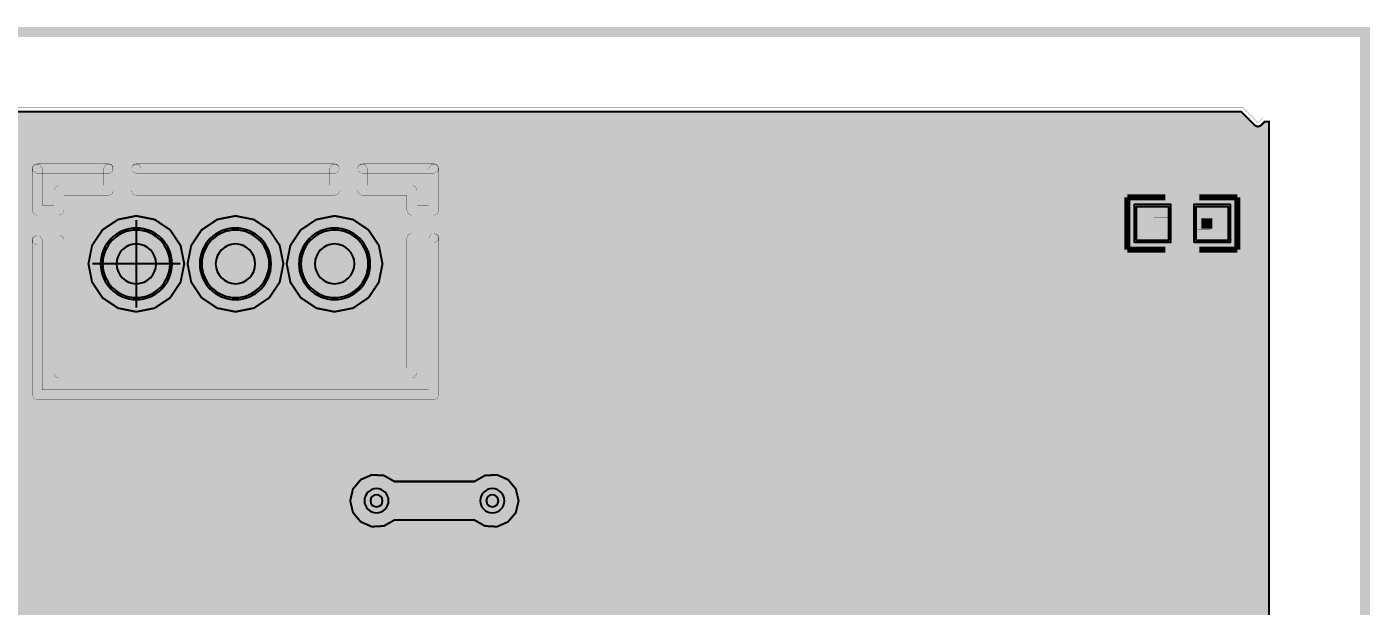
# Model space of a CAD drawing. Header units: millimetres. Extents: x -49.9 to 35.3, y -44.6 to 17.7.
# Drawn here: x 1.47 to 35.34, y 3.06 to 17.65 of the extents above; entities that cross this region are included whole.
import ezdxf

# ---------------------------------------------------------------- set-up
doc = ezdxf.new("R2010")
doc.units = ezdxf.units.MM
doc.header["$MEASUREMENT"] = 0
for name, color, linetype, true_color in [('Board-Outline-Layer', 7, 'Continuous', 0xff00ff), ('Bottom-Layer', 7, 'Continuous', 0x0000ff), ('Bottom-Paste-Mask-Layer', 7, 'Continuous', 0x800000), ('Bottom-Solder-Mask-Layer', 7, 'Continuous', 0xaa00ff), ('Document-Layer', 7, 'Continuous', 0xffffff), ('Hole-Layer', 7, 'Continuous', 0x222222), ('Multi-Layer', 7, 'Continuous', 0xc0c0c0), ('Top-Layer', 7, 'Continuous', 0xff0000), ('Top-Paste-Mask-Layer', 7, 'Continuous', 0x808080), ('Top-Silkscreen-Layer', 7, 'Continuous', 0xffcc00), ('Top-Solder-Mask-Layer', 7, 'Continuous', 0x800080)]:
    doc.layers.add(name, color=color, linetype=linetype, true_color=true_color)

msp = doc.modelspace()

# ---------------------------------------------------------------- hatches: boundary and pattern name
at = {"layer": 'Bottom-Layer'}
for points in [[(32.089, 15.519), (32.44, 15.168), (32.512, 15.138), (32.584, 15.168), (32.681, 15.265), (32.791, 15.265), (32.791, -42.376), (32.597, -42.57), (-46.948, -42.57), (-47.015, -42.503), (-47.015, 15.519)], [(3.023, 11.684), (3.115, 11.222), (3.377, 10.83), (3.769, 10.568), (4.231, 10.476), (4.693, 10.568), (5.085, 10.83), (5.347, 11.222), (5.439, 11.684), (5.347, 12.146), (5.085, 12.538), (4.693, 12.8), (4.231, 12.892), (3.769, 12.8), (3.377, 12.538), (3.115, 12.146)], [(5.523, 11.684), (5.615, 11.222), (5.877, 10.83), (6.269, 10.568), (6.731, 10.476), (7.193, 10.568), (7.585, 10.83), (7.847, 11.222), (7.939, 11.684), (7.847, 12.146), (7.585, 12.538), (7.193, 12.8), (6.731, 12.892), (6.269, 12.8), (5.877, 12.538), (5.615, 12.146)], [(8.023, 11.684), (8.115, 11.222), (8.377, 10.83), (8.769, 10.568), (9.231, 10.476), (9.693, 10.568), (10.085, 10.83), (10.347, 11.222), (10.439, 11.684), (10.347, 12.146), (10.085, 12.538), (9.693, 12.8), (9.231, 12.892), (8.769, 12.8), (8.377, 12.538), (8.115, 12.146)], [(3.381, 11.684, 1), (5.081, 11.684, 1)], [(5.881, 11.684, 1), (7.581, 11.684, 1)], [(8.381, 11.684, 1), (10.081, 11.684, 1)], [(13.871, 5.715), (13.801, 6.012), (13.605, 6.246), (13.326, 6.368), (13.021, 6.351), (12.756, 6.2), (10.739, 6.2), (10.474, 6.351), (10.169, 6.368), (9.89, 6.246), (9.694, 6.012), (9.624, 5.715), (9.694, 5.418), (9.89, 5.184), (10.169, 5.062), (10.474, 5.079), (10.739, 5.23), (12.756, 5.23), (13.021, 5.079), (13.326, 5.062), (13.605, 5.184), (13.801, 5.418)]]:
    msp.add_hatch(color=256, dxfattribs=at).paths.add_polyline_path(points)
at = {"layer": 'Bottom-Paste-Mask-Layer'}
for points in [[(3.381, 11.684, 1), (5.081, 11.684, 1)], [(5.881, 11.684, 1), (7.581, 11.684, 1)], [(8.381, 11.684, 1), (10.081, 11.684, 1)]]:
    msp.add_hatch(color=256, dxfattribs=at).paths.add_polyline_path(points)
at = {"layer": 'Bottom-Solder-Mask-Layer'}
for points in [[(3.331, 11.684, 1), (5.131, 11.684, 1)], [(5.831, 11.684, 1), (7.631, 11.684, 1)], [(8.331, 11.684, 1), (10.131, 11.684, 1)]]:
    msp.add_hatch(color=256, dxfattribs=at).paths.add_polyline_path(points)
at = {"layer": 'Document-Layer'}
for points in [[(1.858, 14.084), (1.858, 13.161), (2.154, 13.161), (2.154, 13.534), (2.191, 13.624), (2.281, 13.661), (3.404, 13.661), (3.404, 14.084), (3.468, 14.194), (3.595, 14.194), (3.658, 14.084), (3.658, 13.534), (3.621, 13.444), (3.531, 13.407), (2.408, 13.407), (2.408, 13.034), (2.371, 12.944), (2.281, 12.907), (1.731, 12.907), (1.641, 12.944), (1.604, 13.034), (1.604, 14.084), (1.668, 14.194), (1.795, 14.194)], [(1.858, 14.084), (1.858, 13.161), (2.154, 13.161), (2.154, 13.534), (2.191, 13.624), (2.281, 13.661), (3.404, 13.661), (3.404, 14.084), (3.468, 14.194), (3.595, 14.194), (3.658, 14.084), (3.658, 13.534), (3.621, 13.444), (3.531, 13.407), (2.408, 13.407), (2.408, 13.034), (2.371, 12.944), (2.281, 12.907), (1.731, 12.907), (1.641, 12.944), (1.604, 13.034), (1.604, 14.084), (1.668, 14.194), (1.795, 14.194)], [(1.731, 14.211), (3.531, 14.211), (3.641, 14.148), (3.641, 14.021), (3.531, 13.957), (1.731, 13.957), (1.621, 14.021), (1.621, 14.148)], [(1.731, 14.211), (3.531, 14.211), (3.641, 14.148), (3.641, 14.021), (3.531, 13.957), (1.731, 13.957), (1.621, 14.021), (1.621, 14.148)], [(4.358, 14.084), (4.358, 13.661), (9.104, 13.661), (9.104, 14.084), (9.168, 14.194), (9.295, 14.194), (9.358, 14.084), (9.358, 13.534), (9.321, 13.444), (9.231, 13.407), (4.231, 13.407), (4.141, 13.444), (4.104, 13.534), (4.104, 14.084), (4.168, 14.194), (4.295, 14.194)], [(4.358, 14.084), (4.358, 13.661), (9.104, 13.661), (9.104, 14.084), (9.168, 14.194), (9.295, 14.194), (9.358, 14.084), (9.358, 13.534), (9.321, 13.444), (9.231, 13.407), (4.231, 13.407), (4.141, 13.444), (4.104, 13.534), (4.104, 14.084), (4.168, 14.194), (4.295, 14.194)], [(4.231, 14.211), (9.231, 14.211), (9.341, 14.148), (9.341, 14.021), (9.231, 13.957), (4.231, 13.957), (4.121, 14.021), (4.121, 14.148)], [(4.231, 14.211), (9.231, 14.211), (9.341, 14.148), (9.341, 14.021), (9.231, 13.957), (4.231, 13.957), (4.121, 14.021), (4.121, 14.148)], [(10.058, 14.084), (10.058, 13.661), (11.181, 13.661), (11.271, 13.624), (11.308, 13.534), (11.308, 13.161), (11.604, 13.161), (11.604, 14.084), (11.668, 14.194), (11.795, 14.194), (11.858, 14.084), (11.858, 13.034), (11.821, 12.944), (11.731, 12.907), (11.181, 12.907), (11.091, 12.944), (11.054, 13.034), (11.054, 13.407), (9.931, 13.407), (9.841, 13.444), (9.804, 13.534), (9.804, 14.084), (9.868, 14.194), (9.995, 14.194)], [(10.058, 14.084), (10.058, 13.661), (11.181, 13.661), (11.271, 13.624), (11.308, 13.534), (11.308, 13.161), (11.604, 13.161), (11.604, 14.084), (11.668, 14.194), (11.795, 14.194), (11.858, 14.084), (11.858, 13.034), (11.821, 12.944), (11.731, 12.907), (11.181, 12.907), (11.091, 12.944), (11.054, 13.034), (11.054, 13.407), (9.931, 13.407), (9.841, 13.444), (9.804, 13.534), (9.804, 14.084), (9.868, 14.194), (9.995, 14.194)], [(11.731, 13.957), (9.931, 13.957), (9.821, 14.021), (9.821, 14.148), (9.931, 14.211), (11.731, 14.211), (11.841, 14.148), (11.841, 14.021)], [(11.731, 13.957), (9.931, 13.957), (9.821, 14.021), (9.821, 14.148), (9.931, 14.211), (11.731, 14.211), (11.841, 14.148), (11.841, 14.021)], [(1.858, 12.284), (1.858, 8.511), (11.604, 8.511), (11.604, 12.334), (11.668, 12.444), (11.795, 12.444), (11.858, 12.334), (11.858, 8.384), (11.821, 8.294), (11.731, 8.257), (1.731, 8.257), (1.641, 8.294), (1.604, 8.384), (1.604, 12.284), (1.668, 12.394), (1.795, 12.394)], [(1.858, 12.284), (1.858, 8.511), (11.604, 8.511), (11.604, 12.334), (11.668, 12.444), (11.795, 12.444), (11.858, 12.334), (11.858, 8.384), (11.821, 8.294), (11.731, 8.257), (1.731, 8.257), (1.641, 8.294), (1.604, 8.384), (1.604, 12.284), (1.668, 12.394), (1.795, 12.394)], [(1.731, 12.411), (2.281, 12.411), (2.371, 12.374), (2.408, 12.284), (2.408, 9.061), (11.054, 9.061), (11.054, 12.334), (11.091, 12.424), (11.181, 12.461), (11.731, 12.461), (11.841, 12.398), (11.841, 12.271), (11.731, 12.207), (11.308, 12.207), (11.308, 8.934), (11.271, 8.844), (11.181, 8.807), (2.281, 8.807), (2.191, 8.844), (2.154, 8.934), (2.154, 12.157), (1.731, 12.157), (1.621, 12.221), (1.621, 12.348)], [(1.731, 12.411), (2.281, 12.411), (2.371, 12.374), (2.408, 12.284), (2.408, 9.061), (11.054, 9.061), (11.054, 12.334), (11.091, 12.424), (11.181, 12.461), (11.731, 12.461), (11.841, 12.398), (11.841, 12.271), (11.731, 12.207), (11.308, 12.207), (11.308, 8.934), (11.271, 8.844), (11.181, 8.807), (2.281, 8.807), (2.191, 8.844), (2.154, 8.934), (2.154, 12.157), (1.731, 12.157), (1.621, 12.221), (1.621, 12.348)]]:
    msp.add_hatch(color=256, dxfattribs=at).paths.add_polyline_path(points)
at = {"layer": 'Hole-Layer'}
for points in [[(3.731, 11.684, 1), (4.731, 11.684, 1)], [(6.231, 11.684, 1), (7.231, 11.684, 1)], [(8.731, 11.684, 1), (9.731, 11.684, 1)]]:
    msp.add_hatch(color=256, dxfattribs=at).paths.add_polyline_path(points)
at = {"layer": 'Multi-Layer'}
for points in [[(3.381, 11.684, 1), (5.081, 11.684, 1)], [(3.381, 11.684, 1), (5.081, 11.684, 1)], [(3.381, 11.684, 1), (5.081, 11.684, 1)], [(5.881, 11.684, 1), (7.581, 11.684, 1)], [(5.881, 11.684, 1), (7.581, 11.684, 1)], [(5.881, 11.684, 1), (7.581, 11.684, 1)], [(8.381, 11.684, 1), (10.081, 11.684, 1)], [(8.381, 11.684, 1), (10.081, 11.684, 1)], [(8.381, 11.684, 1), (10.081, 11.684, 1)]]:
    msp.add_hatch(color=256, dxfattribs=at).paths.add_polyline_path(points)
at = {"layer": 'Top-Layer'}
for points in [[(29.45, 12.268), (29.45, 13.132), (30.257, 13.132), (30.257, 12.268)], [(30.957, 12.268), (30.957, 13.132), (31.764, 13.132), (31.764, 12.268)], [(3.381, 11.684, 1), (5.081, 11.684, 1)], [(5.881, 11.684, 1), (7.581, 11.684, 1)], [(8.381, 11.684, 1), (10.081, 11.684, 1)]]:
    msp.add_hatch(color=256, dxfattribs=at).paths.add_polyline_path(points)
at = {"layer": 'Top-Paste-Mask-Layer'}
for points in [[(29.412, 12.25), (29.362, 12.3), (29.362, 13.1), (29.412, 13.15), (30.212, 13.15), (30.262, 13.1), (30.262, 12.858), (29.892, 12.858), (29.892, 12.528), (30.262, 12.528), (30.262, 12.3), (30.212, 12.25)], [(29.412, 12.25), (29.362, 12.3), (29.362, 13.1), (29.412, 13.15), (30.212, 13.15), (30.262, 13.1), (30.262, 12.858), (29.892, 12.858), (29.892, 12.528), (30.262, 12.528), (30.262, 12.3), (30.212, 12.25)], [(31.802, 13.15), (31.852, 13.1), (31.852, 12.3), (31.802, 12.25), (31.002, 12.25), (30.952, 12.3), (30.952, 12.542), (31.322, 12.542), (31.322, 12.872), (30.952, 12.872), (30.952, 13.1), (31.002, 13.15)], [(31.802, 13.15), (31.852, 13.1), (31.852, 12.3), (31.802, 12.25), (31.002, 12.25), (30.952, 12.3), (30.952, 12.542), (31.322, 12.542), (31.322, 12.872), (30.952, 12.872), (30.952, 13.1), (31.002, 13.15)], [(3.381, 11.684, 1), (5.081, 11.684, 1)], [(5.881, 11.684, 1), (7.581, 11.684, 1)], [(8.381, 11.684, 1), (10.081, 11.684, 1)]]:
    msp.add_hatch(color=256, dxfattribs=at).paths.add_polyline_path(points)
at = {"layer": 'Top-Solder-Mask-Layer'}
for points in [[(29.4, 12.217), (29.4, 13.183), (30.308, 13.183), (30.308, 12.217)], [(30.906, 12.217), (30.906, 13.183), (31.814, 13.183), (31.814, 12.217)], [(3.331, 11.684, 1), (5.131, 11.684, 1)], [(5.831, 11.684, 1), (7.631, 11.684, 1)], [(8.331, 11.684, 1), (10.131, 11.684, 1)]]:
    msp.add_hatch(color=256, dxfattribs=at).paths.add_polyline_path(points)

# ---------------------------------------------------------------- linework, layer by layer
at = {"layer": 'Board-Outline-Layer', "const_width": 0.254}
msp.add_lwpolyline([(-49.784, -44.474), (-49.784, 17.526), (35.216, 17.526), (35.216, -44.474)], close=True, dxfattribs=at)
at = {"layer": 'Bottom-Layer'}
for points, const_width in [([(32.893, 15.367), (32.893, -42.418), (32.639, -42.672), (-46.99, -42.672), (-47.117, -42.545), (-47.117, 15.621), (32.131, 15.621), (32.512, 15.24), (32.639, 15.367)], 0.00508), ([(32.089, 15.519), (32.44, 15.168), (32.512, 15.138), (32.584, 15.168), (32.681, 15.265), (32.791, 15.265), (32.791, -42.376), (32.597, -42.57), (-46.948, -42.57), (-47.015, -42.503), (-47.015, 15.519)], 0.0508), ([(3.023, 11.684), (3.115, 11.222), (3.377, 10.83), (3.769, 10.568), (4.231, 10.476), (4.693, 10.568), (5.085, 10.83), (5.347, 11.222), (5.439, 11.684), (5.347, 12.146), (5.085, 12.538), (4.693, 12.8), (4.231, 12.892), (3.769, 12.8), (3.377, 12.538), (3.115, 12.146)], 0.0508), ([(5.523, 11.684), (5.615, 11.222), (5.877, 10.83), (6.269, 10.568), (6.731, 10.476), (7.193, 10.568), (7.585, 10.83), (7.847, 11.222), (7.939, 11.684), (7.847, 12.146), (7.585, 12.538), (7.193, 12.8), (6.731, 12.892), (6.269, 12.8), (5.877, 12.538), (5.615, 12.146)], 0.0508), ([(8.023, 11.684), (8.115, 11.222), (8.377, 10.83), (8.769, 10.568), (9.231, 10.476), (9.693, 10.568), (10.085, 10.83), (10.347, 11.222), (10.439, 11.684), (10.347, 12.146), (10.085, 12.538), (9.693, 12.8), (9.231, 12.892), (8.769, 12.8), (8.377, 12.538), (8.115, 12.146)], 0.0508), ([(13.871, 5.715), (13.801, 6.012), (13.605, 6.246), (13.326, 6.368), (13.021, 6.351), (12.756, 6.2), (10.739, 6.2), (10.474, 6.351), (10.169, 6.368), (9.89, 6.246), (9.694, 6.012), (9.624, 5.715), (9.694, 5.418), (9.89, 5.184), (10.169, 5.062), (10.474, 5.079), (10.739, 5.23), (12.756, 5.23), (13.021, 5.079), (13.326, 5.062), (13.605, 5.184), (13.801, 5.418)], 0.0508)]:
    msp.add_lwpolyline(points, close=True, dxfattribs=dict(at, const_width=const_width))
for points in [[(3.381, 11.684, 1), (5.081, 11.684, 1)], [(5.881, 11.684, 1), (7.581, 11.684, 1)]]:
    msp.add_lwpolyline(points, format="xyb", close=True, dxfattribs=at)
for points, const_width in [([(4.231, 11.684), (4.231, 12.791)], 0.0508), ([(4.231, 11.684), (3.124, 11.684)], 0.0508), ([(4.231, 11.684), (5.338, 11.684)], 0.0508), ([(4.231, 11.684), (4.231, 10.577)], 0.0508), ([(13.208, 5.715), (10.287, 5.715)], 0.254)]:
    msp.add_lwpolyline(points, dxfattribs=dict(at, const_width=const_width))
msp.add_lwpolyline([(8.381, 11.684, 1), (10.081, 11.684), (10.081, 11.684, 1), (8.381, 11.684)], format="xyb", dxfattribs=at)
at = {"layer": 'Bottom-Paste-Mask-Layer'}
for points in [[(3.381, 11.684, 1), (5.081, 11.684, 1)], [(5.881, 11.684, 1), (7.581, 11.684, 1)]]:
    msp.add_lwpolyline(points, format="xyb", close=True, dxfattribs=at)
msp.add_lwpolyline([(8.381, 11.684, 1), (10.081, 11.684), (10.081, 11.684, 1), (8.381, 11.684)], format="xyb", dxfattribs=at)
at = {"layer": 'Bottom-Solder-Mask-Layer'}
for points in [[(3.331, 11.684, 1), (5.131, 11.684), (5.131, 11.684, 1), (3.331, 11.684)], [(5.831, 11.684, 1), (7.631, 11.684), (7.631, 11.684, 1), (5.831, 11.684)]]:
    msp.add_lwpolyline(points, format="xyb", dxfattribs=at)
msp.add_lwpolyline([(8.331, 11.684, 1), (10.131, 11.684, 1)], format="xyb", close=True, dxfattribs=at)
at = {"layer": 'Document-Layer', "const_width": 0.00508}
for points in [[(1.858, 14.084), (1.858, 13.161), (2.154, 13.161), (2.154, 13.534), (2.191, 13.624), (2.281, 13.661), (3.404, 13.661), (3.404, 14.084), (3.468, 14.194), (3.595, 14.194), (3.658, 14.084), (3.658, 13.534), (3.621, 13.444), (3.531, 13.407), (2.408, 13.407), (2.408, 13.034), (2.371, 12.944), (2.281, 12.907), (1.731, 12.907), (1.641, 12.944), (1.604, 13.034), (1.604, 14.084), (1.668, 14.194), (1.795, 14.194)], [(1.858, 14.084), (1.858, 13.161), (2.154, 13.161), (2.154, 13.534), (2.191, 13.624), (2.281, 13.661), (3.404, 13.661), (3.404, 14.084), (3.468, 14.194), (3.595, 14.194), (3.658, 14.084), (3.658, 13.534), (3.621, 13.444), (3.531, 13.407), (2.408, 13.407), (2.408, 13.034), (2.371, 12.944), (2.281, 12.907), (1.731, 12.907), (1.641, 12.944), (1.604, 13.034), (1.604, 14.084), (1.668, 14.194), (1.795, 14.194)], [(1.731, 14.211), (3.531, 14.211), (3.641, 14.148), (3.641, 14.021), (3.531, 13.957), (1.731, 13.957), (1.621, 14.021), (1.621, 14.148)], [(1.731, 14.211), (3.531, 14.211), (3.641, 14.148), (3.641, 14.021), (3.531, 13.957), (1.731, 13.957), (1.621, 14.021), (1.621, 14.148)], [(4.358, 14.084), (4.358, 13.661), (9.104, 13.661), (9.104, 14.084), (9.168, 14.194), (9.295, 14.194), (9.358, 14.084), (9.358, 13.534), (9.321, 13.444), (9.231, 13.407), (4.231, 13.407), (4.141, 13.444), (4.104, 13.534), (4.104, 14.084), (4.168, 14.194), (4.295, 14.194)], [(4.358, 14.084), (4.358, 13.661), (9.104, 13.661), (9.104, 14.084), (9.168, 14.194), (9.295, 14.194), (9.358, 14.084), (9.358, 13.534), (9.321, 13.444), (9.231, 13.407), (4.231, 13.407), (4.141, 13.444), (4.104, 13.534), (4.104, 14.084), (4.168, 14.194), (4.295, 14.194)], [(4.231, 14.211), (9.231, 14.211), (9.341, 14.148), (9.341, 14.021), (9.231, 13.957), (4.231, 13.957), (4.121, 14.021), (4.121, 14.148)], [(4.231, 14.211), (9.231, 14.211), (9.341, 14.148), (9.341, 14.021), (9.231, 13.957), (4.231, 13.957), (4.121, 14.021), (4.121, 14.148)], [(10.058, 14.084), (10.058, 13.661), (11.181, 13.661), (11.271, 13.624), (11.308, 13.534), (11.308, 13.161), (11.604, 13.161), (11.604, 14.084), (11.668, 14.194), (11.795, 14.194), (11.858, 14.084), (11.858, 13.034), (11.821, 12.944), (11.731, 12.907), (11.181, 12.907), (11.091, 12.944), (11.054, 13.034), (11.054, 13.407), (9.931, 13.407), (9.841, 13.444), (9.804, 13.534), (9.804, 14.084), (9.868, 14.194), (9.995, 14.194)], [(10.058, 14.084), (10.058, 13.661), (11.181, 13.661), (11.271, 13.624), (11.308, 13.534), (11.308, 13.161), (11.604, 13.161), (11.604, 14.084), (11.668, 14.194), (11.795, 14.194), (11.858, 14.084), (11.858, 13.034), (11.821, 12.944), (11.731, 12.907), (11.181, 12.907), (11.091, 12.944), (11.054, 13.034), (11.054, 13.407), (9.931, 13.407), (9.841, 13.444), (9.804, 13.534), (9.804, 14.084), (9.868, 14.194), (9.995, 14.194)], [(11.731, 13.957), (9.931, 13.957), (9.821, 14.021), (9.821, 14.148), (9.931, 14.211), (11.731, 14.211), (11.841, 14.148), (11.841, 14.021)], [(11.731, 13.957), (9.931, 13.957), (9.821, 14.021), (9.821, 14.148), (9.931, 14.211), (11.731, 14.211), (11.841, 14.148), (11.841, 14.021)], [(1.858, 12.284), (1.858, 8.511), (11.604, 8.511), (11.604, 12.334), (11.668, 12.444), (11.795, 12.444), (11.858, 12.334), (11.858, 8.384), (11.821, 8.294), (11.731, 8.257), (1.731, 8.257), (1.641, 8.294), (1.604, 8.384), (1.604, 12.284), (1.668, 12.394), (1.795, 12.394)], [(1.858, 12.284), (1.858, 8.511), (11.604, 8.511), (11.604, 12.334), (11.668, 12.444), (11.795, 12.444), (11.858, 12.334), (11.858, 8.384), (11.821, 8.294), (11.731, 8.257), (1.731, 8.257), (1.641, 8.294), (1.604, 8.384), (1.604, 12.284), (1.668, 12.394), (1.795, 12.394)], [(1.731, 12.411), (2.281, 12.411), (2.371, 12.374), (2.408, 12.284), (2.408, 9.061), (11.054, 9.061), (11.054, 12.334), (11.091, 12.424), (11.181, 12.461), (11.731, 12.461), (11.841, 12.398), (11.841, 12.271), (11.731, 12.207), (11.308, 12.207), (11.308, 8.934), (11.271, 8.844), (11.181, 8.807), (2.281, 8.807), (2.191, 8.844), (2.154, 8.934), (2.154, 12.157), (1.731, 12.157), (1.621, 12.221), (1.621, 12.348)], [(1.731, 12.411), (2.281, 12.411), (2.371, 12.374), (2.408, 12.284), (2.408, 9.061), (11.054, 9.061), (11.054, 12.334), (11.091, 12.424), (11.181, 12.461), (11.731, 12.461), (11.841, 12.398), (11.841, 12.271), (11.731, 12.207), (11.308, 12.207), (11.308, 8.934), (11.271, 8.844), (11.181, 8.807), (2.281, 8.807), (2.191, 8.844), (2.154, 8.934), (2.154, 12.157), (1.731, 12.157), (1.621, 12.221), (1.621, 12.348)]]:
    msp.add_lwpolyline(points, close=True, dxfattribs=at)
at = {"layer": 'Hole-Layer'}
for points in [[(3.731, 11.684, 1), (4.731, 11.684), (4.731, 11.684, 1), (3.731, 11.684)], [(6.231, 11.684, 1), (7.231, 11.684), (7.231, 11.684, 1), (6.231, 11.684)], [(8.731, 11.684, 1), (9.731, 11.684), (9.731, 11.684, 1), (8.731, 11.684)], [(10.135, 5.715, 1), (10.44, 5.715), (10.44, 5.715, 1), (10.135, 5.715)], [(13.056, 5.715, 1), (13.361, 5.715), (13.361, 5.715, 1), (13.056, 5.715)]]:
    msp.add_lwpolyline(points, format="xyb", dxfattribs=at)
at = {"layer": 'Multi-Layer'}
for points in [[(3.381, 11.684, 1), (5.081, 11.684, 1)], [(3.381, 11.684, 1), (5.081, 11.684, 1)], [(3.381, 11.684, 1), (5.081, 11.684, 1)], [(5.881, 11.684, 1), (7.581, 11.684, 1)], [(5.881, 11.684, 1), (7.581, 11.684, 1)], [(5.881, 11.684, 1), (7.581, 11.684, 1)]]:
    msp.add_lwpolyline(points, format="xyb", close=True, dxfattribs=at)
for points in [[(8.381, 11.684, 1), (10.081, 11.684), (10.081, 11.684, 1), (8.381, 11.684)], [(8.381, 11.684, 1), (10.081, 11.684), (10.081, 11.684, 1), (8.381, 11.684)], [(8.381, 11.684, 1), (10.081, 11.684), (10.081, 11.684, 1), (8.381, 11.684)], [(9.982, 5.715, 1), (10.592, 5.715), (10.592, 5.715, 1), (9.982, 5.715)], [(12.903, 5.715, 1), (13.513, 5.715), (13.513, 5.715, 1), (12.903, 5.715)]]:
    msp.add_lwpolyline(points, format="xyb", dxfattribs=at)
at = {"layer": 'Top-Layer', "const_width": 0.254}
for points in [[(9.699, 12.813), (11.212, 14.326)], [(11.212, 14.326), (30.964, 14.326)], [(30.964, 14.326), (32.043, 13.248)], [(32.043, 13.248), (32.043, 12.152)], [(5.134, 11.684), (6.263, 12.813)], [(6.263, 12.813), (9.699, 12.813)], [(29.854, 12.7), (24.8, 7.646)], [(31.084, 12.7), (25.673, 7.29)], [(31.36, 12.7), (31.084, 12.7)], [(32.043, 12.152), (12.065, -7.825)], [(4.231, 11.684), (5.134, 11.684)], [(6.731, 11.684), (6.731, 8.89)], [(6.731, 11.684), (10.287, 8.128)], [(9.231, 11.684), (12.065, 8.85)], [(6.731, 8.89), (-0.762, 1.397)], [(12.065, 8.85), (12.065, -0.755)], [(10.287, 8.128), (10.287, 5.715)], [(19.963, 7.646), (18.032, 5.715)], [(24.8, 7.646), (19.963, 7.646)], [(20.11, 7.29), (12.065, -0.755)], [(25.673, 7.29), (20.11, 7.29)], [(18.032, 5.715), (13.208, 5.715)]]:
    msp.add_lwpolyline(points, dxfattribs=at)
at = {"layer": 'Top-Layer'}
for points in [[(29.45, 12.268), (29.45, 13.132), (30.257, 13.132), (30.257, 12.268)], [(30.957, 12.268), (30.957, 13.132), (31.764, 13.132), (31.764, 12.268)]]:
    msp.add_lwpolyline(points, close=True, dxfattribs=at)
for points in [[(3.381, 11.684, 1), (5.081, 11.684, 1)], [(5.881, 11.684, 1), (7.581, 11.684, 1)]]:
    msp.add_lwpolyline(points, format="xyb", close=True, dxfattribs=at)
msp.add_lwpolyline([(8.381, 11.684, 1), (10.081, 11.684), (10.081, 11.684, 1), (8.381, 11.684)], format="xyb", dxfattribs=at)
at = {"layer": 'Top-Paste-Mask-Layer', "const_width": 0.00508}
for points in [[(29.412, 12.25), (29.362, 12.3), (29.362, 13.1), (29.412, 13.15), (30.212, 13.15), (30.262, 13.1), (30.262, 12.858), (29.892, 12.858), (29.892, 12.528), (30.262, 12.528), (30.262, 12.3), (30.212, 12.25)], [(29.412, 12.25), (29.362, 12.3), (29.362, 13.1), (29.412, 13.15), (30.212, 13.15), (30.262, 13.1), (30.262, 12.858), (29.892, 12.858), (29.892, 12.528), (30.262, 12.528), (30.262, 12.3), (30.212, 12.25)], [(31.802, 13.15), (31.852, 13.1), (31.852, 12.3), (31.802, 12.25), (31.002, 12.25), (30.952, 12.3), (30.952, 12.542), (31.322, 12.542), (31.322, 12.872), (30.952, 12.872), (30.952, 13.1), (31.002, 13.15)], [(31.802, 13.15), (31.852, 13.1), (31.852, 12.3), (31.802, 12.25), (31.002, 12.25), (30.952, 12.3), (30.952, 12.542), (31.322, 12.542), (31.322, 12.872), (30.952, 12.872), (30.952, 13.1), (31.002, 13.15)]]:
    msp.add_lwpolyline(points, close=True, dxfattribs=at)
at = {"layer": 'Top-Paste-Mask-Layer'}
for points in [[(3.381, 11.684, 1), (5.081, 11.684, 1)], [(5.881, 11.684, 1), (7.581, 11.684, 1)]]:
    msp.add_lwpolyline(points, format="xyb", close=True, dxfattribs=at)
msp.add_lwpolyline([(8.381, 11.684, 1), (10.081, 11.684), (10.081, 11.684, 1), (8.381, 11.684)], format="xyb", dxfattribs=at)
at = {"layer": 'Top-Silkscreen-Layer'}
for points, const_width in [([(1.731, 14.084), (1.731, 8.384)], 0.254), ([(1.731, 14.084), (11.731, 14.084)], 0.254), ([(1.731, 14.084), (1.731, 8.384)], 0.254), ([(1.731, 14.084), (11.731, 14.084)], 0.254), ([(3.529, 13.534), (3.529, 14.084)], 0.254), ([(3.529, 13.534), (3.529, 14.084)], 0.254), ([(4.239, 14.084), (4.239, 13.534)], 0.254), ([(4.239, 14.084), (4.239, 13.534)], 0.254), ([(9.231, 13.534), (9.231, 14.084)], 0.254), ([(9.231, 13.534), (9.231, 14.084)], 0.254), ([(9.936, 13.529), (9.936, 14.079)], 0.254), ([(9.936, 13.529), (9.936, 14.079)], 0.254), ([(11.731, 14.084), (11.731, 8.384)], 0.254), ([(11.731, 14.084), (11.731, 8.384)], 0.254), ([(3.529, 13.534), (2.281, 13.534)], 0.254), ([(2.281, 13.534), (2.281, 13.034)], 0.254), ([(3.529, 13.534), (2.281, 13.534)], 0.254), ([(2.281, 13.534), (2.281, 13.034)], 0.254), ([(4.239, 13.534), (9.231, 13.534)], 0.254), ([(4.239, 13.534), (9.231, 13.534)], 0.254), ([(9.936, 13.529), (11.184, 13.529)], 0.254), ([(9.936, 13.529), (11.184, 13.529)], 0.254), ([(11.184, 13.529), (11.184, 13.029)], 0.254), ([(11.184, 13.529), (11.184, 13.029)], 0.254), ([(29.222, 12.039), (29.222, 13.361)], 0.152), ([(29.222, 13.361), (30.181, 13.361)], 0.152), ([(29.222, 12.039), (29.222, 13.361)], 0.152), ([(29.222, 13.361), (30.181, 13.361)], 0.152), ([(31.992, 13.361), (31.033, 13.361)], 0.152), ([(31.992, 13.361), (31.033, 13.361)], 0.152), ([(31.992, 12.039), (31.992, 13.361)], 0.152), ([(31.992, 12.039), (31.992, 13.361)], 0.152), ([(2.281, 13.034), (1.731, 13.034)], 0.254), ([(2.281, 13.034), (1.731, 13.034)], 0.254), ([(11.184, 13.029), (11.734, 13.029)], 0.254), ([(11.184, 13.029), (11.734, 13.029)], 0.254), ([(2.281, 12.284), (1.731, 12.284)], 0.254), ([(2.281, 12.284), (1.731, 12.284)], 0.254), ([(2.281, 12.284), (2.281, 8.934)], 0.254), ([(2.281, 12.284), (2.281, 8.934)], 0.254), ([(11.181, 12.284), (11.731, 12.284)], 0.254), ([(11.181, 12.284), (11.181, 8.934)], 0.254), ([(11.181, 12.284), (11.731, 12.284)], 0.254), ([(11.181, 12.284), (11.181, 8.934)], 0.254), ([(30.181, 12.039), (29.222, 12.039)], 0.152), ([(30.181, 12.039), (29.222, 12.039)], 0.152), ([(31.033, 12.039), (31.992, 12.039)], 0.152), ([(31.033, 12.039), (31.992, 12.039)], 0.152), ([(2.281, 8.934), (11.181, 8.934)], 0.254), ([(2.281, 8.934), (11.181, 8.934)], 0.254), ([(1.731, 8.384), (11.731, 8.384)], 0.254), ([(1.731, 8.384), (11.731, 8.384)], 0.254)]:
    msp.add_lwpolyline(points, dxfattribs=dict(at, const_width=const_width))
at = {"layer": 'Top-Solder-Mask-Layer'}
for points in [[(29.4, 12.217), (29.4, 13.183), (30.308, 13.183), (30.308, 12.217)], [(30.906, 12.217), (30.906, 13.183), (31.814, 13.183), (31.814, 12.217)]]:
    msp.add_lwpolyline(points, close=True, dxfattribs=at)
for points in [[(3.331, 11.684, 1), (5.131, 11.684), (5.131, 11.684, 1), (3.331, 11.684)], [(5.831, 11.684, 1), (7.631, 11.684), (7.631, 11.684, 1), (5.831, 11.684)]]:
    msp.add_lwpolyline(points, format="xyb", dxfattribs=at)
msp.add_lwpolyline([(8.331, 11.684, 1), (10.131, 11.684, 1)], format="xyb", close=True, dxfattribs=at)

doc.saveas('drawing.dxf')
